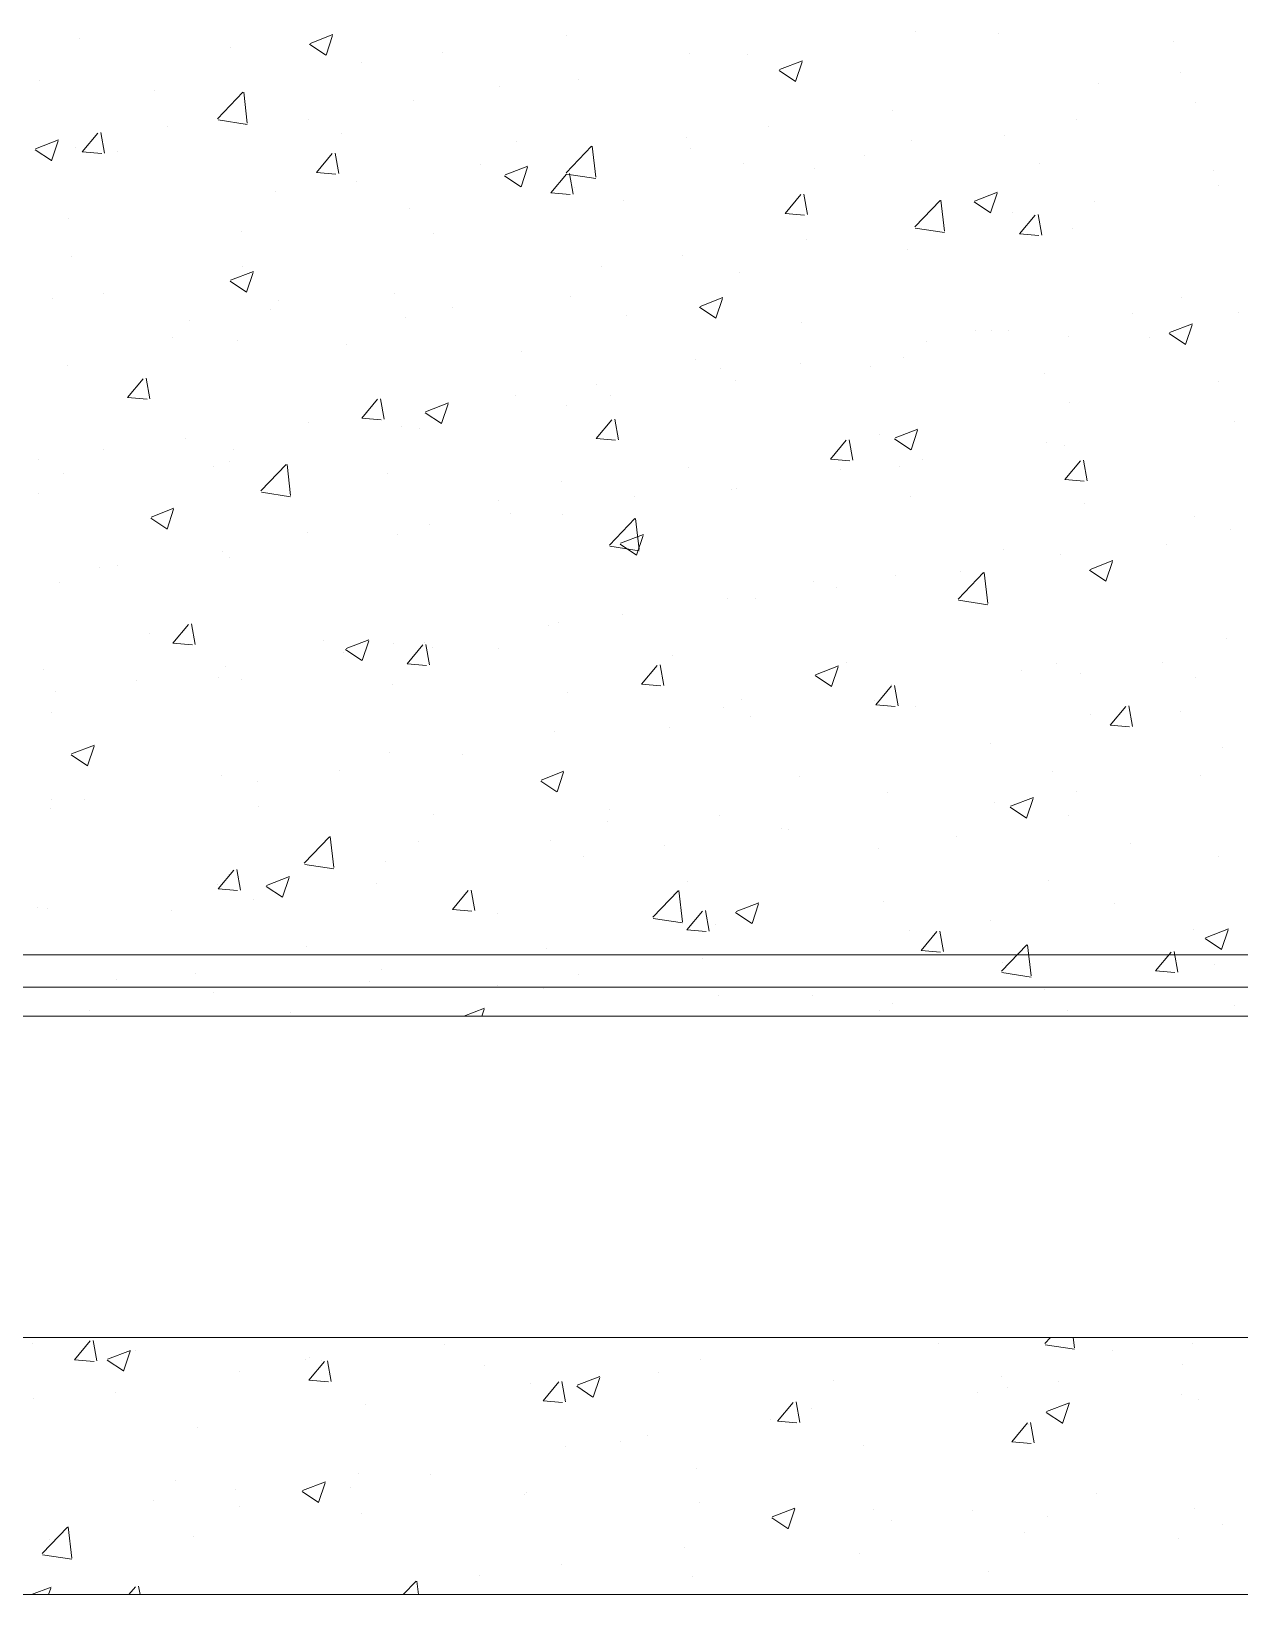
# Model space of a CAD drawing. Header units: millimetres. Extents: x 100 to 1222, y 100 to 694.
# Drawn here: x 294.105 to 297.629, y 521.362 to 525.921 of the extents above; entities that cross this region are included whole.
import ezdxf

# ---------------------------------------------------------------- set-up
doc = ezdxf.new("R2010")
doc.units = ezdxf.units.MM
for name, color, linetype, lineweight in [('Alvenaria', 8, 'Continuous', 9), ('Aço 1020', 6, 'Continuous', 9), ('PAREDE', 7, 'Continuous', 9)]:
    doc.layers.add(name, color=color, linetype=linetype, lineweight=lineweight)

msp = doc.modelspace()

# ---------------------------------------------------------------- linework, layer by layer
at = {"layer": 'Alvenaria'}
for p, q in [((294.2463, 525.8993), (294.2463, 525.8993)), ((294.918, 525.8859), (294.9847, 525.9115)), ((294.9645, 525.8512), (294.9838, 525.9087)), ((295.666, 525.9077), (295.666, 525.9077)), ((296.6833, 525.9201), (296.6833, 525.9201)), ((296.9258, 525.9144), (296.9258, 525.9144)), ((297.4343, 525.8929), (297.4343, 525.8929)), ((294.6853, 525.8739), (294.6853, 525.8739)), ((294.9168, 525.8832), (294.9642, 525.8513)), ((295.3052, 525.8602), (295.3052, 525.8602)), ((296.0245, 525.8555), (296.0245, 525.8555)), ((296.1943, 525.8531), (296.1943, 525.8531)), ((295.0668, 525.8288), (295.0668, 525.8288)), ((296.2856, 525.807), (296.333, 525.775)), ((296.2869, 525.8096), (296.3536, 525.8352)), ((296.3334, 525.7749), (296.3527, 525.8324)), ((294.1298, 525.7786), (294.1298, 525.7786)), ((295.469, 525.7601), (295.469, 525.7601)), ((295.6996, 525.7817), (295.6996, 525.7817)), ((297.2177, 525.7693), (297.2177, 525.7693)), ((297.4562, 525.8007), (297.4562, 525.8007)), ((294.4652, 525.7496), (294.4652, 525.7496)), ((294.648, 525.6662), (294.7222, 525.7435)), ((294.735, 525.6533), (294.7245, 525.7437)), ((295.2185, 525.7207), (295.2185, 525.7207)), ((297.4992, 525.7128), (297.4992, 525.7128)), ((294.9135, 525.6648), (294.9135, 525.6648)), ((296.6162, 525.6901), (296.6162, 525.6901)), ((294.2535, 525.5696), (294.2994, 525.6243)), ((294.3191, 525.5662), (294.3081, 525.6259)), ((294.5016, 525.6441), (294.5016, 525.6441)), ((294.6497, 525.6626), (294.7344, 525.6495)), ((294.7294, 525.6536), (294.7294, 525.6536)), ((295.0101, 525.6226), (295.0101, 525.6226)), ((296.2554, 525.6426), (296.2554, 525.6426)), ((297.1529, 525.664), (297.1529, 525.664)), ((294.1165, 525.576), (294.1638, 525.5441)), ((294.1177, 525.5787), (294.1844, 525.6043)), ((294.1642, 525.5439), (294.1835, 525.6015)), ((294.2347, 525.5822), (294.2347, 525.5822)), ((295.5185, 525.6012), (295.5185, 525.6012)), ((295.6646, 525.5085), (295.7388, 525.5858)), ((295.7516, 525.4956), (295.741, 525.5861)), ((296.017, 525.6112), (296.017, 525.6112)), ((296.027, 525.5797), (296.027, 525.5797)), ((296.6718, 525.6031), (296.6718, 525.6031)), ((296.9437, 525.6175), (296.9437, 525.6175)), ((294.2535, 525.5696), (294.3105, 525.5646)), ((294.358, 525.5694), (294.358, 525.5694)), ((294.9367, 525.5099), (294.9826, 525.5646)), ((295.0023, 525.5064), (294.9913, 525.5661)), ((295.4154, 525.532), (295.4154, 525.532)), ((295.4866, 525.5024), (295.5532, 525.528)), ((296.1827, 525.536), (296.1827, 525.536)), ((296.5355, 525.5582), (296.5355, 525.5582)), ((297.0439, 525.5367), (297.0439, 525.5367)), ((294.9367, 525.5098), (294.9936, 525.5048)), ((295.0547, 525.4845), (295.0547, 525.4845)), ((295.4853, 525.4997), (295.5327, 525.4678)), ((295.5331, 525.4677), (295.5524, 525.5252)), ((295.6199, 525.4501), (295.6658, 525.5048)), ((295.6663, 525.505), (295.751, 525.4918)), ((295.6855, 525.4466), (295.6744, 525.5064)), ((296.3882, 525.5221), (296.3882, 525.5221)), ((297.5524, 525.5152), (297.5524, 525.5152)), ((294.8162, 525.4532), (294.8162, 525.4532)), ((295.6199, 525.45), (295.6768, 525.4451)), ((295.688, 525.4646), (295.688, 525.4646)), ((296.3031, 525.3903), (296.349, 525.445)), ((296.3687, 525.3869), (296.3576, 525.4466)), ((296.8554, 525.4262), (296.9221, 525.4518)), ((296.9019, 525.3914), (296.9212, 525.4489)), ((297.5663, 525.4725), (297.5663, 525.4725)), ((295.2069, 525.4036), (295.2069, 525.4036)), ((295.8328, 525.4268), (295.8328, 525.4268)), ((296.6811, 525.3508), (296.7553, 525.4282)), ((296.7681, 525.338), (296.7576, 525.4284)), ((296.8542, 525.4235), (296.9016, 525.3915)), ((296.9671, 525.3936), (296.9671, 525.3936)), ((297.2056, 525.425), (297.2056, 525.425)), ((294.2147, 525.374), (294.2147, 525.374)), ((296.3031, 525.3903), (296.36, 525.3853)), ((296.6828, 525.3473), (296.7675, 525.3342)), ((296.9863, 525.3305), (297.0322, 525.3853)), ((297.0518, 525.3271), (297.0408, 525.3868)), ((297.1413, 525.347), (297.1413, 525.347)), ((294.7178, 525.3365), (294.7178, 525.3365)), ((295.2773, 525.3314), (295.2773, 525.3314)), ((296.3656, 525.3144), (296.3656, 525.3144)), ((296.9863, 525.3305), (297.0432, 525.3255)), ((294.2231, 525.2651), (294.2231, 525.2651)), ((296.0048, 525.2669), (296.0048, 525.2669)), ((296.6602, 525.286), (296.6602, 525.286)), ((294.6862, 525.1952), (294.7529, 525.2208)), ((294.7218, 525.2361), (294.7218, 525.2361)), ((294.7328, 525.1605), (294.7521, 525.218)), ((295.7664, 525.2356), (295.7664, 525.2356)), ((296.1711, 525.2189), (296.1711, 525.2189)), ((294.685, 525.1925), (294.7324, 525.1606)), ((294.1663, 525.1407), (294.1663, 525.1407)), ((294.3161, 525.1574), (294.3161, 525.1574)), ((294.8246, 525.1359), (294.8246, 525.1359)), ((295.1648, 525.1564), (295.1648, 525.1564)), ((295.6764, 525.1475), (295.6764, 525.1475)), ((296.0551, 525.1189), (296.1218, 525.1445)), ((296.1016, 525.0842), (296.1209, 525.1417)), ((297.4599, 525.1445), (297.4599, 525.1445)), ((294.5656, 525.0775), (294.5656, 525.0775)), ((294.8041, 525.1089), (294.8041, 525.1089)), ((295.1953, 525.0865), (295.1953, 525.0865)), ((295.3331, 525.1144), (295.3331, 525.1144)), ((295.8415, 525.0929), (295.8415, 525.0929)), ((296.0539, 525.1163), (296.1013, 525.0843)), ((297.3158, 525.0968), (297.3158, 525.0968)), ((297.6244, 525.1013), (297.6244, 525.1013)), ((294.517, 525.0295), (294.517, 525.0295)), ((296.35, 525.0715), (296.35, 525.0715)), ((296.8584, 525.05), (296.8584, 525.05)), ((296.9044, 525.0492), (296.9044, 525.0492)), ((296.955, 525.0494), (296.955, 525.0494)), ((297.1297, 525.0299), (297.1297, 525.0299)), ((297.3669, 525.0285), (297.3669, 525.0285)), ((297.4228, 525.04), (297.4701, 525.008)), ((297.424, 525.0427), (297.4907, 525.0683)), ((297.4705, 525.0079), (297.4898, 525.0654)), ((294.7062, 525.0194), (294.7062, 525.0194)), ((295.0254, 525.008), (295.0254, 525.008)), ((295.5339, 524.9865), (295.5339, 524.9865)), ((296.7166, 525.018), (296.7166, 525.018)), ((294.2115, 524.948), (294.2115, 524.948)), ((296.0424, 524.965), (296.0424, 524.965)), ((296.115, 524.9388), (296.115, 524.9388)), ((296.3489, 524.9538), (296.3489, 524.9538)), ((296.5508, 524.9435), (296.5508, 524.9435)), ((296.6486, 524.9689), (296.6486, 524.9689)), ((294.3857, 524.8532), (294.4316, 524.9079)), ((294.4512, 524.8497), (294.4402, 524.9094)), ((295.7543, 524.8913), (295.7543, 524.8913)), ((296.1595, 524.9018), (296.1595, 524.9018)), ((297.0593, 524.922), (297.0593, 524.922)), ((297.5677, 524.9006), (297.5677, 524.9006)), ((294.3857, 524.8531), (294.4426, 524.8481)), ((295.0689, 524.7934), (295.1148, 524.8481)), ((295.1344, 524.79), (295.1234, 524.8497)), ((295.5158, 524.8599), (295.5158, 524.8599)), ((295.7934, 524.8585), (295.7934, 524.8585)), ((295.2536, 524.809), (295.301, 524.7771)), ((295.2548, 524.8117), (295.3215, 524.8373)), ((295.3013, 524.777), (295.3206, 524.8345)), ((295.6648, 524.8304), (295.6648, 524.8304)), ((297.1326, 524.84), (297.1326, 524.84)), ((294.9143, 524.7807), (294.9143, 524.7807)), ((295.0689, 524.7933), (295.1258, 524.7884)), ((295.1837, 524.7694), (295.1837, 524.7694)), ((295.2379, 524.7631), (295.2379, 524.7631)), ((295.7521, 524.7336), (295.798, 524.7883)), ((295.8176, 524.7302), (295.8066, 524.7899)), ((296.6237, 524.7354), (296.6904, 524.761)), ((296.6702, 524.7007), (296.6895, 524.7582)), ((297.6128, 524.7842), (297.6128, 524.7842)), ((294.5535, 524.7332), (294.5535, 524.7332)), ((295.7521, 524.7336), (295.809, 524.7286)), ((296.4353, 524.6738), (296.4812, 524.7286)), ((296.5008, 524.6704), (296.4898, 524.7301)), ((296.5772, 524.7447), (296.5772, 524.7447)), ((296.6224, 524.7328), (296.6698, 524.7008)), ((297.0652, 524.7212), (297.0652, 524.7212)), ((297.1181, 524.7128), (297.1181, 524.7128)), ((294.1266, 524.6732), (294.1266, 524.6732)), ((294.3151, 524.7018), (294.3151, 524.7018)), ((294.6825, 524.6678), (294.6825, 524.6678)), ((294.6947, 524.7024), (294.6947, 524.7024)), ((296.4353, 524.6738), (296.4922, 524.6688)), ((296.7044, 524.6737), (296.7044, 524.6737)), ((297.1185, 524.6141), (297.1644, 524.6688)), ((297.184, 524.6106), (297.173, 524.6703)), ((294.1999, 524.631), (294.1999, 524.631)), ((294.6351, 524.6517), (294.6351, 524.6517)), ((294.7743, 524.5806), (294.8485, 524.658)), ((294.8613, 524.5678), (294.8508, 524.6582)), ((295.1436, 524.6303), (295.1436, 524.6303)), ((296.0217, 524.6493), (296.0217, 524.6493)), ((296.466, 524.6423), (296.466, 524.6423)), ((296.637, 524.6518), (296.637, 524.6518)), ((294.127, 524.5724), (294.127, 524.5724)), ((294.776, 524.5771), (294.8607, 524.564)), ((295.652, 524.6088), (295.652, 524.6088)), ((296.148, 524.5847), (296.148, 524.5847)), ((296.1605, 524.5873), (296.1605, 524.5873)), ((297.1185, 524.614), (297.1754, 524.6091)), ((294.4545, 524.5045), (294.5212, 524.5301)), ((294.501, 524.4697), (294.5203, 524.5273)), ((295.4662, 524.554), (295.4662, 524.554)), ((295.8644, 524.5631), (295.8644, 524.5631)), ((296.6689, 524.5658), (296.6689, 524.5658)), ((297.1774, 524.5443), (297.1774, 524.5443)), ((294.4533, 524.5018), (294.5006, 524.4699)), ((295.2652, 524.4842), (295.2652, 524.4842)), ((295.5037, 524.5156), (295.5037, 524.5156)), ((295.6532, 524.5133), (295.6532, 524.5133)), ((295.7909, 524.423), (295.8651, 524.5003)), ((295.8778, 524.4101), (295.8673, 524.5006)), ((297.4964, 524.5067), (297.4964, 524.5067)), ((294.9107, 524.4586), (294.9107, 524.4586)), ((295.1721, 524.4524), (295.1721, 524.4524)), ((295.8233, 524.4282), (295.89, 524.4538)), ((295.8699, 524.3935), (295.8892, 524.451)), ((297.6013, 524.4671), (297.6013, 524.4671)), ((294.6637, 524.405), (294.6637, 524.405)), ((295.7925, 524.4195), (295.8772, 524.4063)), ((295.8221, 524.4255), (295.8695, 524.3936)), ((296.9409, 524.4114), (296.9409, 524.4114)), ((297.1065, 524.3957), (297.1065, 524.3957)), ((297.4162, 524.4247), (297.4162, 524.4247)), ((294.303, 524.3575), (294.303, 524.3575)), ((294.3552, 524.3633), (294.3552, 524.3633)), ((294.6831, 524.3853), (294.6831, 524.3853)), ((296.8074, 524.2653), (296.8816, 524.3427)), ((296.8146, 524.3455), (296.8146, 524.3455)), ((296.8944, 524.2525), (296.8839, 524.3429)), ((297.191, 524.3493), (297.2384, 524.3173)), ((297.1922, 524.352), (297.2589, 524.3776)), ((297.2387, 524.3172), (297.258, 524.3747)), ((294.1884, 524.3139), (294.1884, 524.3139)), ((296.3854, 524.316), (296.3854, 524.316)), ((296.4539, 524.298), (296.4539, 524.298)), ((296.6254, 524.3347), (296.6254, 524.3347)), ((296.1364, 524.2677), (296.1364, 524.2677)), ((296.2154, 524.2666), (296.2154, 524.2666)), ((296.8091, 524.2618), (296.8938, 524.2487)), ((295.83, 524.2207), (295.83, 524.2207)), ((294.4496, 524.165), (294.4496, 524.165)), ((294.5179, 524.1367), (294.5638, 524.1914)), ((294.5834, 524.1333), (294.5724, 524.193)), ((295.6139, 524.1874), (295.6139, 524.1874)), ((295.6417, 524.1962), (295.6417, 524.1962)), ((294.5178, 524.1367), (294.5748, 524.1317)), ((294.9581, 524.1435), (294.9581, 524.1435)), ((295.0218, 524.1183), (295.0692, 524.0864)), ((295.023, 524.121), (295.0897, 524.1466)), ((295.0695, 524.0863), (295.0889, 524.1438)), ((295.1605, 524.1353), (295.1605, 524.1353)), ((295.201, 524.0769), (295.247, 524.1317)), ((295.2531, 524.1399), (295.2531, 524.1399)), ((295.2666, 524.0735), (295.2556, 524.1332)), ((295.2745, 524.1253), (295.2745, 524.1253)), ((295.4665, 524.1221), (295.4665, 524.1221)), ((297.5897, 524.15), (297.5897, 524.15)), ((295.0147, 524.1085), (295.0147, 524.1085)), ((295.201, 524.0769), (295.258, 524.0719)), ((295.8842, 524.0172), (295.9302, 524.0719)), ((295.9498, 524.0137), (295.9388, 524.0734)), ((295.975, 524.1006), (295.975, 524.1006)), ((296.3919, 524.0447), (296.4586, 524.0703)), ((296.4835, 524.0791), (296.4835, 524.0791)), ((297.095, 524.0786), (297.095, 524.0786)), ((297.404, 524.0804), (297.404, 524.0804)), ((294.142, 524.0586), (294.142, 524.0586)), ((294.4131, 524.0293), (294.4131, 524.0293)), ((294.6504, 524.0371), (294.6504, 524.0371)), ((294.6715, 524.0682), (294.6715, 524.0682)), ((294.719, 524.03), (294.719, 524.03)), ((296.3907, 524.0421), (296.4381, 524.0101)), ((296.4384, 524.01), (296.4577, 524.0675)), ((296.9919, 524.0576), (296.9919, 524.0576)), ((297.1656, 524.049), (297.1656, 524.049)), ((297.5004, 524.0361), (297.5004, 524.0361)), ((294.1768, 523.9968), (294.1768, 523.9968)), ((295.1589, 524.0156), (295.1589, 524.0156)), ((295.6674, 523.9941), (295.6674, 523.9941)), ((295.8842, 524.0171), (295.9412, 524.0121)), ((296.5674, 523.9574), (296.6133, 524.0121)), ((296.6138, 524.0176), (296.6138, 524.0176)), ((296.633, 523.9539), (296.622, 524.0137)), ((294.1635, 523.9346), (294.1635, 523.9346)), ((296.1248, 523.9506), (296.1248, 523.9506)), ((296.1758, 523.9726), (296.1758, 523.9726)), ((296.564, 523.9698), (296.564, 523.9698)), ((296.5674, 523.9573), (296.6244, 523.9524)), ((296.6843, 523.9511), (296.6843, 523.9511)), ((297.2506, 523.8976), (297.2965, 523.9523)), ((297.3162, 523.8942), (297.3052, 523.9539)), ((297.4571, 523.9384), (297.4571, 523.9384)), ((295.9648, 523.8909), (295.9648, 523.8909)), ((296.2033, 523.9223), (296.2033, 523.9223)), ((297.1928, 523.9297), (297.1928, 523.9297)), ((297.2506, 523.8976), (297.3076, 523.8926)), ((295.6301, 523.8792), (295.6301, 523.8792)), ((296.9016, 523.843), (296.9016, 523.843)), ((294.2215, 523.8111), (294.2689, 523.7792)), ((294.2227, 523.8138), (294.2894, 523.8394)), ((294.2692, 523.779), (294.2886, 523.8366)), ((295.149, 523.8182), (295.149, 523.8182)), ((295.3633, 523.8117), (295.3633, 523.8117)), ((297.5781, 523.833), (297.5781, 523.833)), ((294.6599, 523.7511), (294.6599, 523.7511)), ((295.0025, 523.7642), (295.0025, 523.7642)), ((295.5916, 523.7375), (295.6583, 523.7631)), ((295.6381, 523.7028), (295.6574, 523.7603)), ((297.0834, 523.7615), (297.0834, 523.7615)), ((297.5142, 523.7522), (297.5142, 523.7522)), ((294.7641, 523.7328), (294.7641, 523.7328)), ((295.5904, 523.7348), (295.6378, 523.7029)), ((296.3461, 523.7477), (296.3461, 523.7477)), ((297.1535, 523.7047), (297.1535, 523.7047)), ((294.1652, 523.6797), (294.1652, 523.6797)), ((294.2601, 523.6809), (294.2601, 523.6809)), ((294.7686, 523.6594), (294.7686, 523.6594)), ((296.6023, 523.7006), (296.6023, 523.7006)), ((296.915, 523.6733), (296.915, 523.6733)), ((296.9592, 523.6586), (297.0066, 523.6266)), ((296.9605, 523.6612), (297.0271, 523.6868)), ((297.007, 523.6265), (297.0263, 523.684)), ((294.1625, 523.6537), (294.1625, 523.6537)), ((295.277, 523.6379), (295.277, 523.6379)), ((295.7855, 523.6164), (295.7855, 523.6164)), ((295.7906, 523.6523), (295.7906, 523.6523)), ((296.1132, 523.6335), (296.1132, 523.6335)), ((297.1298, 523.6339), (297.1298, 523.6339)), ((294.9006, 523.4951), (294.9748, 523.5725)), ((294.9876, 523.4823), (294.977, 523.5727)), ((296.294, 523.5949), (296.294, 523.5949)), ((296.3135, 523.5941), (296.3135, 523.5941)), ((296.8024, 523.5734), (296.8024, 523.5734)), ((295.2351, 523.557), (295.2351, 523.557)), ((295.6185, 523.5621), (295.6185, 523.5621)), ((295.9527, 523.5466), (295.9527, 523.5466)), ((296.5743, 523.5385), (296.5743, 523.5385)), ((297.3109, 523.552), (297.3109, 523.552)), ((294.7156, 523.4168), (294.7045, 523.4765)), ((294.9023, 523.4916), (294.987, 523.4785)), ((295.1374, 523.5011), (295.1374, 523.5011)), ((295.7143, 523.5152), (295.7143, 523.5152)), ((297.5665, 523.5159), (297.5665, 523.5159)), ((294.6483, 523.434), (294.6483, 523.434)), ((294.65, 523.4202), (294.6959, 523.475)), ((294.6797, 523.4616), (294.6797, 523.4616)), ((294.7913, 523.4303), (294.858, 523.4559)), ((294.8378, 523.3956), (294.8571, 523.4531)), ((295.1127, 523.4361), (295.1127, 523.4361)), ((296.0189, 523.4432), (296.0189, 523.4432)), ((297.0718, 523.4445), (297.0718, 523.4445)), ((294.65, 523.4202), (294.7069, 523.4152)), ((294.752, 523.3886), (294.752, 523.3886)), ((294.7901, 523.4276), (294.8374, 523.3957)), ((295.3332, 523.3605), (295.3791, 523.4152)), ((295.3988, 523.357), (295.3877, 523.4167)), ((295.9171, 523.3375), (295.9913, 523.4148)), ((296.0041, 523.3246), (295.9936, 523.4151)), ((294.1242, 523.3663), (294.1242, 523.3663)), ((294.1536, 523.3626), (294.1536, 523.3626)), ((294.5135, 523.3572), (294.5135, 523.3572)), ((295.3332, 523.3604), (295.3901, 523.3554)), ((295.4634, 523.3478), (295.4634, 523.3478)), ((296.0164, 523.3007), (296.0623, 523.3554)), ((296.0819, 523.2973), (296.0709, 523.357)), ((296.1589, 523.3513), (296.2063, 523.3194)), ((296.1601, 523.354), (296.2268, 523.3796)), ((296.2067, 523.3193), (296.226, 523.3768)), ((296.5907, 523.3835), (296.5907, 523.3835)), ((297.2636, 523.3765), (297.2636, 523.3765)), ((295.9188, 523.3339), (296.0035, 523.3208)), ((296.0164, 523.3006), (296.0733, 523.2957)), ((296.1016, 523.3164), (296.1016, 523.3164)), ((296.6644, 523.2977), (296.6644, 523.2977)), ((296.6996, 523.2409), (296.7455, 523.2956)), ((296.7651, 523.2375), (296.7541, 523.2972)), ((296.9029, 523.329), (296.9029, 523.329)), ((297.4936, 523.3006), (297.4936, 523.3006)), ((297.529, 523.2778), (297.5957, 523.3034)), ((297.5755, 523.243), (297.5948, 523.3005)), ((294.9079, 523.2525), (294.9079, 523.2525)), ((296.9337, 523.1798), (297.0079, 523.2571)), ((297.0207, 523.1669), (297.0101, 523.2574)), ((297.5278, 523.2751), (297.5752, 523.2431)), ((295.6069, 523.245), (295.6069, 523.245)), ((296.0629, 523.2185), (296.0629, 523.2185)), ((296.6996, 523.2409), (296.7565, 523.2359)), ((296.9381, 523.2052), (296.9381, 523.2052)), ((297.3828, 523.1811), (297.4287, 523.2359)), ((297.4483, 523.1777), (297.4373, 523.2374)), ((294.3524, 523.1571), (294.3524, 523.1571)), ((294.5831, 523.1727), (294.5831, 523.1727)), ((295.1258, 523.184), (295.1258, 523.184)), ((295.7021, 523.171), (295.7021, 523.171)), ((296.9354, 523.1763), (297.0201, 523.1632)), ((297.3828, 523.1811), (297.4397, 523.1761)), ((297.5549, 523.1988), (297.5549, 523.1988)), ((294.6368, 523.117), (294.6368, 523.117)), ((295.0916, 523.1512), (295.0916, 523.1512)), ((295.4637, 523.1396), (295.4637, 523.1396)), ((295.6, 523.1297), (295.6, 523.1297)), ((297.0602, 523.1274), (297.0602, 523.1274)), ((294.2755, 523.0662), (294.2755, 523.0662)), ((295.3667, 523.0495), (295.4265, 523.0724)), ((295.4189, 523.0495), (295.4257, 523.0696)), ((296.1085, 523.1082), (296.1085, 523.1082)), ((296.3826, 523.1099), (296.3826, 523.1099)), ((296.5791, 523.0664), (296.5791, 523.0664)), ((296.617, 523.0867), (296.617, 523.0867)), ((297.6146, 523.0801), (297.6146, 523.0801)), ((294.8621, 523.0604), (294.8621, 523.0604)), ((297.1254, 523.0652), (297.1254, 523.0652)), ((297.06, 522.0943), (297.0769, 522.112)), ((297.1469, 522.0814), (297.1434, 522.112)), ((294.1073, 522.0943), (294.1073, 522.0943)), ((294.2311, 522.0471), (294.2771, 522.1018)), ((294.2967, 522.0436), (294.2857, 522.1033)), ((294.3278, 522.0489), (294.3945, 522.0745)), ((294.3743, 522.0141), (294.3936, 522.0717)), ((294.4089, 522.0738), (294.4089, 522.0738)), ((295.3112, 522.0914), (295.3112, 522.0914)), ((296.7504, 522.0943), (296.7504, 522.0943)), ((297.0616, 522.0908), (297.1464, 522.0776)), ((297.2589, 522.0729), (297.2589, 522.0729)), ((297.4908, 522.0944), (297.4908, 522.0944)), ((294.2311, 522.047), (294.2881, 522.0421)), ((294.3265, 522.0462), (294.3739, 522.0143)), ((294.9051, 522.0464), (294.9051, 522.0464)), ((294.9143, 521.9873), (294.9603, 522.042)), ((294.9174, 522.0523), (294.9174, 522.0523)), ((294.9504, 522.0439), (294.9504, 522.0439)), ((294.9799, 521.9839), (294.9689, 522.0436)), ((295.4259, 522.0309), (295.4259, 522.0309)), ((296.0553, 522.0481), (296.0553, 522.0481)), ((297.4621, 522.0319), (297.4621, 522.0319)), ((294.712, 522.0125), (294.712, 522.0125)), ((294.9143, 521.9873), (294.9713, 521.9823)), ((295.5606, 521.9767), (295.5606, 521.9767)), ((295.5975, 521.9275), (295.6435, 521.9823)), ((295.6631, 521.9241), (295.6521, 521.9838)), ((295.6966, 521.9726), (295.7633, 521.9982)), ((295.7431, 521.9379), (295.7625, 521.9954)), ((295.9343, 522.0094), (295.9343, 522.0094)), ((296.4428, 521.9879), (296.4428, 521.9879)), ((296.9353, 521.9991), (296.9353, 521.9991)), ((297.1013, 521.9844), (297.1013, 521.9844)), ((294.1104, 521.9333), (294.1104, 521.9333)), ((294.3496, 521.951), (294.3496, 521.951)), ((295.5975, 521.9275), (295.6545, 521.9225)), ((295.6954, 521.9699), (295.7428, 521.938)), ((296.8629, 521.953), (296.8629, 521.953)), ((296.9513, 521.9664), (296.9513, 521.9664)), ((297.4597, 521.9449), (297.4597, 521.9449)), ((297.5086, 521.9305), (297.5086, 521.9305)), ((295.0795, 521.9157), (295.0795, 521.9157)), ((296.2807, 521.8678), (296.3266, 521.9225)), ((296.3463, 521.8643), (296.3353, 521.924)), ((296.3798, 521.9037), (296.3798, 521.9037)), ((297.0643, 521.8937), (297.1117, 521.8617)), ((297.0655, 521.8963), (297.1322, 521.9219)), ((297.112, 521.8616), (297.1313, 521.9191)), ((294.5904, 521.8486), (294.5904, 521.8486)), ((296.2613, 521.8738), (296.2613, 521.8738)), ((296.2807, 521.8677), (296.3377, 521.8627)), ((296.9639, 521.808), (297.0098, 521.8627)), ((297.0139, 521.8591), (297.0139, 521.8591)), ((297.0295, 521.8046), (297.0184, 521.8643)), ((295.6621, 521.7949), (295.6621, 521.7949)), ((295.8243, 521.8084), (295.8243, 521.8084)), ((295.9006, 521.8263), (295.9006, 521.8263)), ((296.5328, 521.7981), (296.5328, 521.7981)), ((296.9639, 521.808), (297.0208, 521.803)), ((295.0606, 521.7157), (295.0606, 521.7157)), ((295.2689, 521.713), (295.2689, 521.713)), ((296.0437, 521.731), (296.0437, 521.731)), ((294.5271, 521.6961), (294.5271, 521.6961)), ((294.6998, 521.6683), (294.6998, 521.6683)), ((294.8951, 521.6627), (294.9425, 521.6308)), ((294.8963, 521.6654), (294.963, 521.691)), ((294.9428, 521.6306), (294.9621, 521.6882)), ((295.0355, 521.6746), (295.0355, 521.6746)), ((295.544, 521.6531), (295.544, 521.6531)), ((295.549, 521.6596), (295.549, 521.6596)), ((297.2115, 521.6562), (297.2115, 521.6562)), ((294.4614, 521.6369), (294.4614, 521.6369)), ((294.7134, 521.6177), (294.7134, 521.6177)), ((296.0525, 521.6317), (296.0525, 521.6317)), ((296.2652, 521.5891), (296.3319, 521.6147)), ((296.3117, 521.5544), (296.331, 521.6119)), ((296.5609, 521.6102), (296.5609, 521.6102)), ((296.8508, 521.6087), (296.8508, 521.6087)), ((297.497, 521.6134), (297.497, 521.6134)), ((295.0679, 521.5986), (295.0679, 521.5986)), ((296.264, 521.5864), (296.3113, 521.5545)), ((296.6123, 521.5773), (296.6123, 521.5773)), ((297.0694, 521.5887), (297.0694, 521.5887)), ((297.5779, 521.5672), (297.5779, 521.5672)), ((294.1366, 521.4818), (294.2108, 521.5591)), ((294.1579, 521.5223), (294.1579, 521.5223)), ((294.2236, 521.4689), (294.2131, 521.5594)), ((294.5788, 521.5316), (294.5788, 521.5316)), ((297.0023, 521.542), (297.0023, 521.542)), ((297.4515, 521.5261), (297.4515, 521.5261)), ((294.1383, 521.4783), (294.223, 521.4651)), ((296.0108, 521.4982), (296.0108, 521.4982)), ((296.5212, 521.481), (296.5212, 521.481)), ((295.65, 521.4507), (295.65, 521.4507)), ((296.896, 521.4307), (296.896, 521.4307)), ((294.1058, 521.362), (294.1627, 521.3838)), ((294.1554, 521.362), (294.1618, 521.381)), ((294.3896, 521.362), (294.4092, 521.3853)), ((294.4224, 521.362), (294.4178, 521.3869)), ((295.1895, 521.362), (295.2274, 521.4014)), ((295.2342, 521.362), (295.2296, 521.4017)), ((295.4116, 521.4193), (295.4116, 521.4193)), ((296.0321, 521.4139), (296.0321, 521.4139))]:
    msp.add_line(p, q, dxfattribs=at)
at = {"layer": 'Aço 1020'}
for p, q in [((293.4536, 523.2276), (298.5348, 523.2276)), ((293.3598, 523.1339), (298.6286, 523.1339))]:
    msp.add_line(p, q, dxfattribs=at)
at = {"layer": 'PAREDE'}
for p, q in [((298.7129, 523.0495), (293.2754, 523.0495)), ((300.4004, 522.112), (285.7754, 522.112)), ((299.6504, 522.112), (294.0254, 522.112)), ((308.6504, 521.362), (266.6504, 521.362))]:
    msp.add_line(p, q, dxfattribs=at)
msp.add_lwpolyline([(307.7565, 539.737), (315.4004, 539.737), (315.4004, 521.362), (266.6504, 521.3618)], dxfattribs=at)

doc.saveas('drawing.dxf')
